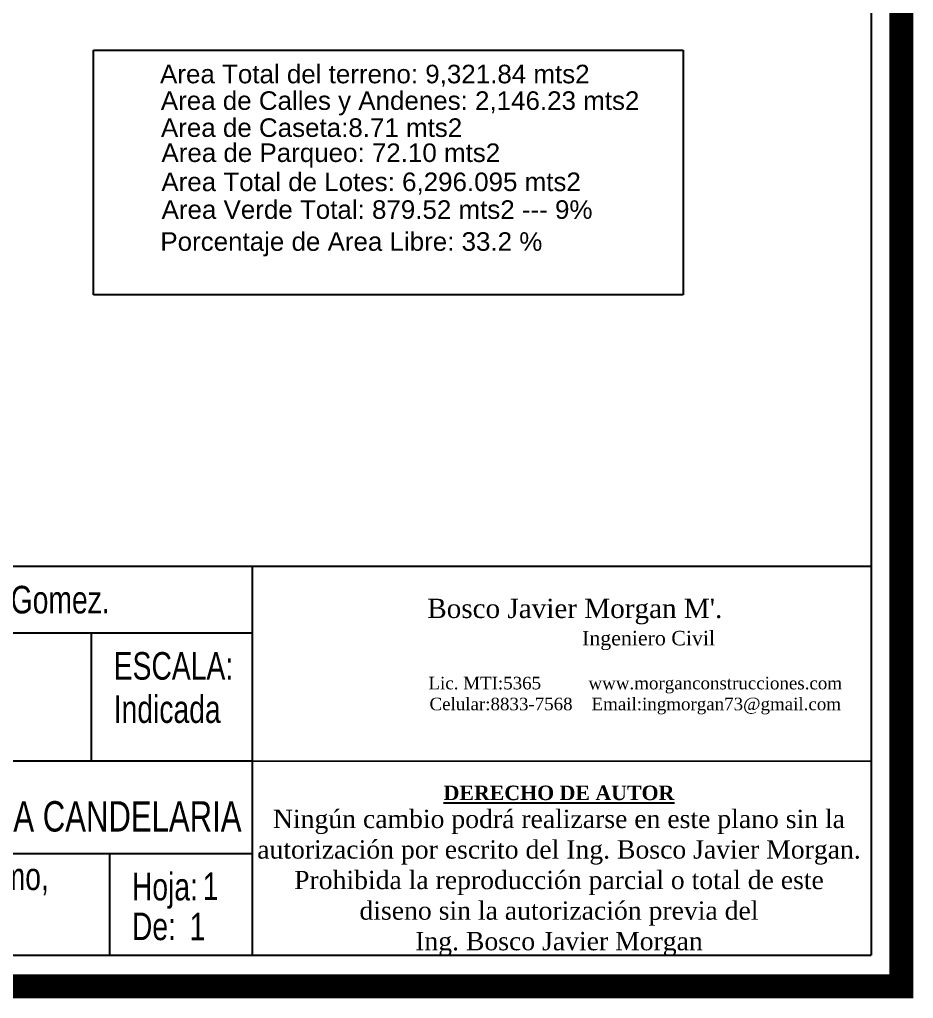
# Model space of a CAD drawing. Header units: millimetres. Extents: x 603733 to 1211550, y 1310999 to 2622648.
# Drawn here: x 605920.6 to 606005, y 1310998.6 to 1311091.1 of the extents above; entities that cross this region are included whole.
import ezdxf
from ezdxf.enums import TextEntityAlignment as Align

# ---------------------------------------------------------------- set-up
doc = ezdxf.new("R2010")
doc.units = ezdxf.units.MM
for name, color, linetype in [('acera', 8, 'Continuous'), ('FORMATO', 7, 'Continuous'), ('FRAME 025', 7, 'Continuous'), ('Lotes', 5, 'Continuous'), ('texto', 7, 'Continuous')]:
    doc.layers.add(name, color=color, linetype=linetype)
doc.layers.add('FRAME 070', color=7, linetype='Continuous', lineweight=70)
doc.styles.add('ROTULOS', font='arial.ttf', dxfattribs={"height": 3})
doc.styles.get("Standard").update_dxf_attribs({"font": 'arial.ttf'})
doc.styles.add('TSN - Swis721 LtCn BT', font='swisscl.ttf')

msp = doc.modelspace()

# ---------------------------------------------------------------- linework, layer by layer
at = {"color": 7}
msp.add_line((605942.593, 1311021.023), (606001.059, 1311020.99), dxfattribs=at)
at = {"const_width": 2.28}
msp.add_lwpolyline([(605527.959, 1311318.906), (605527.959, 1310999.706), (606003.909, 1310999.706), (606003.909, 1311318.906)], close=True, dxfattribs=at)
at = {"layer": 'acera', "color": 7}
for p, q in [((605927.544, 1311088.205), (605983.283, 1311088.205)), ((605927.544, 1311065.085), (605927.544, 1311088.205)), ((605983.283, 1311088.205), (605983.283, 1311065.085)), ((605983.283, 1311065.085), (605927.544, 1311065.085)), ((605530.809, 1310999.706), (606001.059, 1310999.706))]:
    msp.add_line(p, q, dxfattribs=at)
at = {"layer": 'FORMATO', "color": 8}
for p in [(606001.059, 1311315.859), (605530.809, 1311002.655)]:
    msp.add_line(p, (606001.059, 1311002.655), dxfattribs=at)
at = {"layer": 'FRAME 070', "lineweight": 25}
for p, q in [((606001.059, 1311039.393), (605770.88, 1311039.393)), ((605942.593, 1311002.655), (605942.593, 1311039.393)), ((605770.88, 1311033.133), (605942.593, 1311033.133)), ((605927.375, 1311021.118), (605927.375, 1311033.133)), ((605770.88, 1311021.118), (605942.593, 1311021.023)), ((605848.14, 1311012.267), (605942.593, 1311012.267)), ((605929.096, 1311002.655), (605929.096, 1311012.267))]:
    msp.add_line(p, q, dxfattribs=at)

# ---------------------------------------------------------------- texts
at = {"layer": 'FRAME 025', "style": 'TSN - Swis721 LtCn BT'}
for s, height, p in [('Propietarios:  Henry Villarreal, John Norman Garra, Andres Gomez.', 2.60826, (605849.141, 1311036.263)), ('ESCALA:', 2.6083, (605929.462, 1311030.003)), ('Indicada', 2.6083, (605929.462, 1311025.913)), ('LOTIFICACION,AREA URBANIZADA VILLA CANDELARIA', 2.86909, (605863.927, 1311015.778)), ('Km 48 carret.diriomo,', 2.60826, (605897.773, 1311010.112)), ('Hoja:', 2.6083, (605931.182, 1311009.137)), ('1', 2.608, (605937.877, 1311009.167)), ('De:', 2.6083, (605931.182, 1311005.381)), ('1', 2.608, (605936.639, 1311005.356))]:
    msp.add_text(s, height=height, dxfattribs=at).set_placement(p, align=Align.MIDDLE_LEFT)
at = {"layer": 'Lotes', "color": 7, "width": 178.10047, "attachment_point": 5}
for s, insert, char_height in [("{\\fTimes New Roman|b1|i0|c0|p18;\\H0.625x;\\C142;                        \\fTimes New Roman|b0|i0|c0|p18; \\H1.6x;\\C7; Bosco Javier Morgan M'.\\H0.75x;\\P\\H0.83333x;                                                     \\H1.2x;     Ingeniero Civil}", (605967.318, 1311033.921), 1.824), ('{\\fTimes New Roman|b0|i0|c0|p18;\\H0.65x;Lic. MTI:5365          www.morganconstrucciones.com\\fTimes New Roman|b1|i0|c0|p18;  \\fTimes New Roman|b0|i0|c0|p18; \\PCelular:8833-7568    Email:ingmorgan73@gmail.com}', (605978.758, 1311027.192), 1.824), ('{\\fTimes New Roman|b1|i0|c0|p18;\\H1.1538x;\\LDERECHO DE AUTOR\\P\\fTimes New Roman|b0|i0|c0|p18;\\H1.2666x;\\lNingún cambio podrá realizarse en este plano sin la\\Pautorización por escrito del Ing. Bosco Javier Morgan.\\PProhibida la reproducción parcial o total de este \\Pdiseno sin la autorización previa del\\PIng. Bosco Javier Morgan}', (605971.548, 1311010.616), 1.1856)]:
    msp.add_mtext(s, dxfattribs=dict(at, insert=insert, char_height=char_height))
at = {"layer": 'texto', "color": 7, "char_height": 1.75452, "width": 275.66628, "attachment_point": 3, "style": 'ROTULOS'}
for s, insert in [('Area Total del terreno: {\\C1;9,321.84 mts2}', (605974.441, 1311086.829, -0.718)), ('Area de Calles y Andenes: {\\C1;2,146.23 mts2}', (605979.146, 1311084.317, -0.718)), ('Area de Caseta:{\\C1;8.71 mts2}', (605962.401, 1311081.761, -0.718)), ('Area de Parqueo: {\\C1;72.10 mts2}', (605965.99, 1311079.391, -0.718)), ('Area Total de Lotes: {\\C1;6,296.095 mts2}', (605973.613, 1311076.639, -0.718)), ('Area Verde Total: {\\C1;879.52 mts2 --- 9%}', (605974.716, 1311074.016, -0.718)), ('Porcentaje de Area Libre: {\\C1;33.2 %}', (605969.974, 1311070.996, -0.718))]:
    msp.add_mtext(s, dxfattribs=dict(at, insert=insert))

doc.saveas('drawing.dxf')
